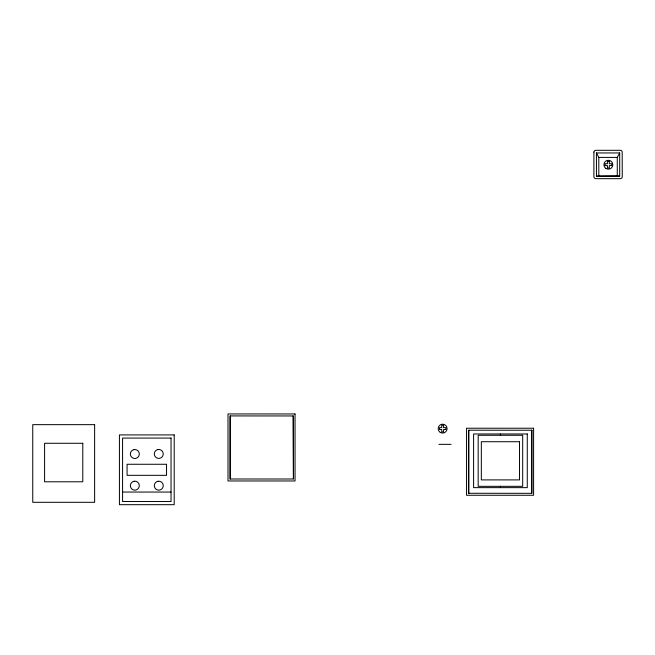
<?xml version="1.0" encoding="UTF-8"?>
<svg xmlns="http://www.w3.org/2000/svg" width="655" height="655" viewBox="0 0 655 655"><rect width="100%" height="100%" fill="white"/><g stroke="black" fill="none" stroke-linecap="round" stroke-linejoin="round"><path stroke-width="0.98" d="M619.695 176.154L617.272 175.933L617.272 157.413L619.695 152.951L596.443 152.951L596.443 176.154L619.695 176.154L619.695 152.951M596.443 176.154L617.272 175.933M596.443 152.951L598.809 157.413L617.272 157.413M293.063 415.925L293.424 479.034L293.424 415.958L229.979 415.925L229.979 478.993L293.063 479.001M438.907 444.344L451.123 444.344M122.575 492.052L171.037 492.052M598.809 157.413L598.809 175.933M531.606 430.204L531.606 493.281M500.428 433.97L500.428 435.28M500.428 486.329L500.428 487.639M468.89 430.237L468.89 493.321M230.347 415.958L230.347 479.034M593.905 152.091L593.889 176.637A2.063 2.063 0 0 0 595.96 178.676L620.179 178.684A2.063 2.063 0 0 0 622.258 176.637L622.184 151.829A1.981 1.981 0 0 0 620.269 150.306L595.87 150.314A1.973 1.973 0 0 0 594.036 151.575L593.905 152.091M134.144 449.608L133.759 449.69A4.462 4.462 0 0 0 130.443 454.807L130.525 455.192A4.462 4.462 0 0 0 135.323 458.451L135.716 458.394A4.462 4.462 0 0 0 139.253 453.432L139.188 453.039A4.462 4.462 0 0 0 134.144 449.608M158.084 449.535L157.699 449.608A4.462 4.462 0 0 0 154.383 454.726L154.474 455.11A4.462 4.462 0 0 0 159.271 458.377L159.656 458.312A4.462 4.462 0 0 0 163.201 453.35L163.128 452.965A4.462 4.462 0 0 0 158.084 449.535M134.136 481.261L133.751 481.343A4.462 4.462 0 0 0 130.435 486.452L130.517 486.845A4.462 4.462 0 0 0 135.315 490.104L135.708 490.046A4.462 4.462 0 0 0 139.245 485.077L139.179 484.692A4.462 4.462 0 0 0 134.136 481.261M158.084 481.261L157.691 481.343A4.462 4.462 0 0 0 154.375 486.46L154.465 486.845A4.462 4.462 0 0 0 159.263 490.104L159.648 490.046A4.462 4.462 0 0 0 163.193 485.085L163.12 484.692A4.462 4.462 0 0 0 158.084 481.261M609.297 161.384L607.447 161.384L607.447 163.742L605.097 163.742L605.097 165.6L607.447 165.6L607.447 167.975L609.297 167.975L609.297 165.6L611.664 165.6L611.664 163.742L609.297 163.742L609.297 161.384M295.045 413.952L227.997 413.944L227.997 480.975L295.045 480.975L295.045 413.952M94.631 424.653L32.75 424.653L32.75 502.311L94.631 502.311L94.631 424.653M443.574 425.3L441.724 425.3L441.724 427.658L439.48 427.658L439.48 429.508L441.724 429.508L441.724 431.891L443.574 431.891L443.574 429.508L445.826 429.508L445.826 427.658L443.574 427.658L443.574 425.3M533.596 428.231L466.548 428.223L466.548 495.262L533.596 495.262L533.596 428.231M531.966 430.237L468.53 430.204L468.53 493.272L531.966 493.321L531.966 430.237M527.267 433.97L473.598 433.97L473.598 487.639L527.267 487.639L527.267 433.97M174.197 434.912L119.423 434.912L119.423 504.686L174.197 504.686L174.197 434.912M522.69 435.28L478.175 435.28L478.175 486.329L522.69 486.329L522.69 435.28M171.037 438.072L122.575 438.072L122.575 501.525L171.037 501.525L171.037 438.072M519.521 441.716L481.335 441.716L481.335 479.902L519.521 479.902L519.521 441.716M82.792 443.279L44.589 443.279L44.589 481.793L82.792 481.793L82.792 443.279M166.542 464.272L127.078 464.272L127.078 475.325L166.542 475.325L166.542 464.272M440.242 432.39A4.462 4.462 0 0 0 447.095 428.828A4.462 4.462 0 0 0 440.578 424.669A4.462 4.462 0 0 0 440.242 432.39M605.965 168.474A4.462 4.462 0 0 0 612.826 164.913A4.462 4.462 0 0 0 606.309 160.762A4.462 4.462 0 0 0 605.965 168.474"/></g></svg>
